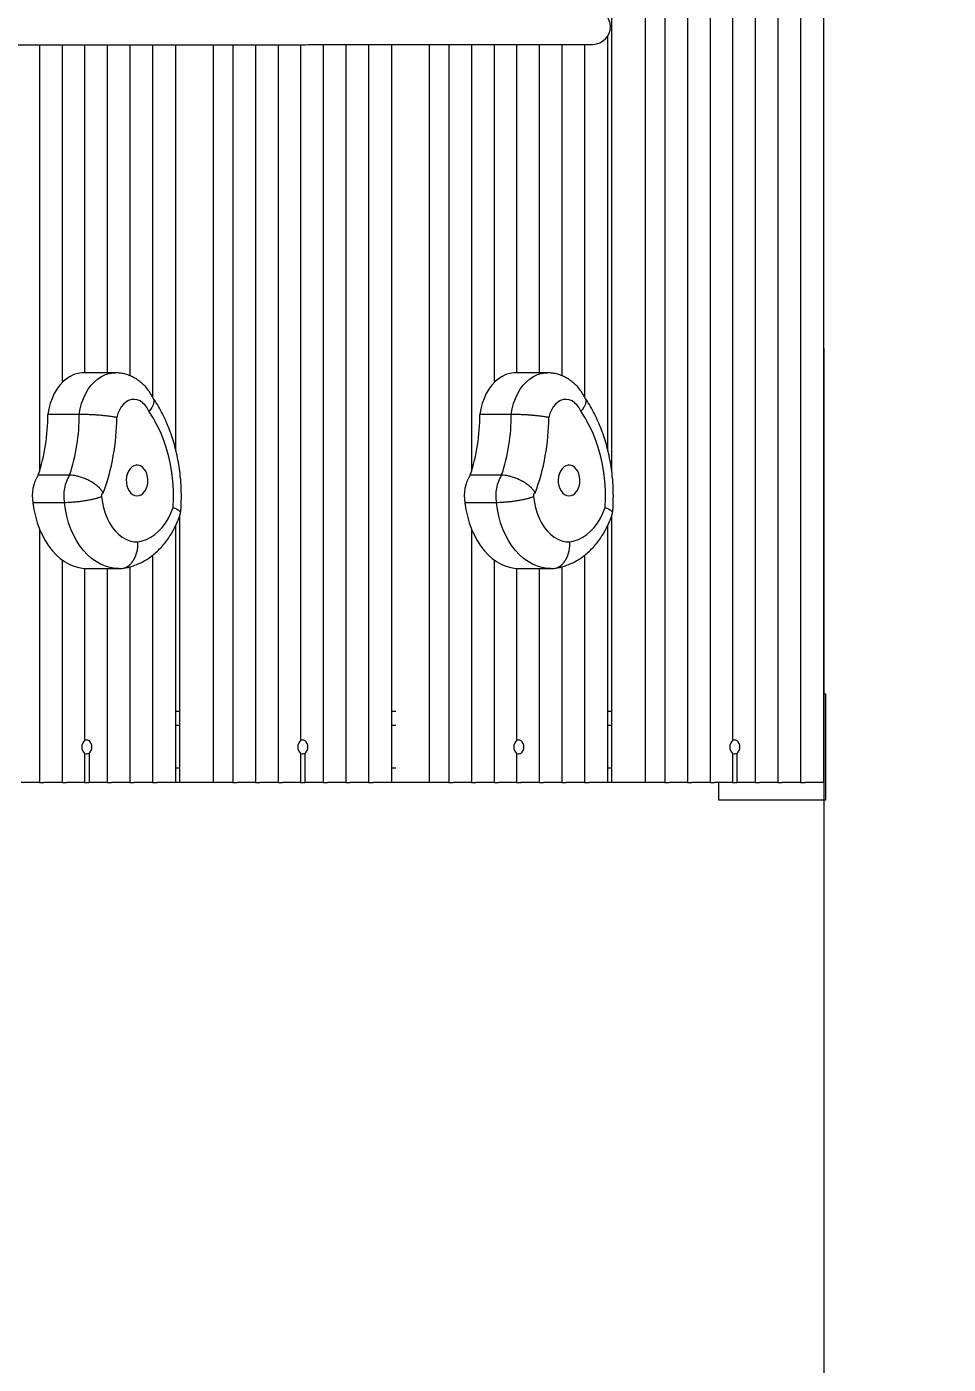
# Model space of a CAD drawing. Header units: millimetres. Extents: x -6028 to 5958, y -6064 to 4137.
# Drawn here: x 2608 to 3127, y 1416 to 2169 of the extents above; entities that cross this region are included whole.
import ezdxf

# ---------------------------------------------------------------- set-up
doc = ezdxf.new("R2010")
doc.units = ezdxf.units.MM
for name, color, linetype in [('DIKOM_ОБЪЕКТ', 7, 'Continuous'), ('DIKOM_РАЗМЕР_ЗОНА', 7, 'Continuous'), ('DIKOM_РАЗМЕР_ОБЪЕКТА', 7, 'Continuous')]:
    doc.layers.add(name, color=color, linetype=linetype)
doc.styles.add('style1', font='arial.ttf', dxfattribs={"width": 0.8})
doc.dimstyles.new('1-50', dxfattribs={"dimtxt": 300, "dimasz": 200, "dimexe": 100, "dimexo": 0, "dimgap": 100, "dimtad": 1, "dimtxsty": 'style1', "dimcen": 200, "dimclrd": 7, "dimclre": 7, "dimclrt": 7, "dimadec": 1, "dimazin": 2, "dimtfac": 1, "dimtmove": 0, "dimatfit": 2, "dimfxl": 0, "dimlwd": 25, "dimlwe": 18, "dimarcsym": 0})

# ---------------------------------------------------------------- blocks, each defined once
blk = doc.blocks.new('*D9')
at = {"layer": 'Defpoints', "color": 0, "transparency": 16777216}
for p in [(-6027.56, 1459.58), (4556.58, 1382.7), (4556.58, -5964.37)]:
    blk.add_point(p, dxfattribs=at)
at = {"layer": 'DIKOM_РАЗМЕР_ЗОНА', "color": 7, "lineweight": 18, "transparency": 16777216}
for p, q in [((-6027.56, 1459.58), (-6027.56, -6064.37)), ((4556.58, 1382.7), (4556.58, -6064.37))]:
    blk.add_line(p, q, dxfattribs=at)
at = {"layer": 'DIKOM_РАЗМЕР_ЗОНА', "color": 7, "lineweight": 25, "transparency": 16777216}
blk.add_line((-5827.56, -5964.37), (4356.58, -5964.37), dxfattribs=at)
at = {"layer": 'DIKOM_РАЗМЕР_ЗОНА', "color": 7, "transparency": 16777216}
for points in [[(-5827.56, -5931.03), (-5827.56, -5997.7), (-6027.56, -5964.37)], [(4356.58, -5931.03), (4356.58, -5997.7), (4556.58, -5964.37)]]:
    blk.add_solid(points, dxfattribs=at)
at = {"layer": 'DIKOM_РАЗМЕР_ЗОНА', "color": 7, "transparency": 16777216, "insert": (157.08, -5711.2), "char_height": 300, "attachment_point": 5, "style": 'style1'}
blk.add_mtext('10600', dxfattribs=at)
blk = doc.blocks.new('*D10')
at = {"layer": 'Defpoints', "color": 0, "transparency": 16777216}
for p in [(1555.59, 4137.49), (5858.35, 4137.49), (1555.59, -4898.38)]:
    blk.add_point(p, dxfattribs=at)
at = {"layer": 'DIKOM_РАЗМЕР_ЗОНА', "color": 7, "lineweight": 18, "transparency": 16777216}
for p, q in [((1555.59, 4137.49), (5958.35, 4137.49)), ((1555.59, -4898.38), (5958.35, -4898.38))]:
    blk.add_line(p, q, dxfattribs=at)
at = {"layer": 'DIKOM_РАЗМЕР_ЗОНА', "color": 7, "lineweight": 25, "transparency": 16777216}
blk.add_line((5858.35, -4698.38), (5858.35, 3937.49), dxfattribs=at)
at = {"layer": 'DIKOM_РАЗМЕР_ЗОНА', "color": 7, "transparency": 16777216}
for points in [[(5825.01, 3937.49), (5891.68, 3937.49), (5858.35, 4137.49)], [(5825.01, -4698.38), (5891.68, -4698.38), (5858.35, -4898.38)]]:
    blk.add_solid(points, dxfattribs=at)
at = {"layer": 'DIKOM_РАЗМЕР_ЗОНА', "color": 7, "transparency": 16777216, "insert": (5605.17, 52.12), "char_height": 300, "attachment_point": 5, "rotation": 90, "style": 'style1'}
blk.add_mtext('9050', dxfattribs=at)
blk = doc.blocks.new('*D11')
at = {"layer": 'Defpoints', "color": 0, "transparency": 16777216}
for p in [(259.43, 2965.58), (1920.55, -3002.33), (4022.59, -3002.33)]:
    blk.add_point(p, dxfattribs=at)
at = {"layer": 'DIKOM_РАЗМЕР_ОБЪЕКТА', "color": 7, "lineweight": 18, "transparency": 16777216}
for p, q in [((259.43, 2965.58), (4122.59, 2965.58)), ((1920.55, -3002.33), (4122.59, -3002.33))]:
    blk.add_line(p, q, dxfattribs=at)
at = {"layer": 'DIKOM_РАЗМЕР_ОБЪЕКТА', "color": 7, "lineweight": 25, "transparency": 16777216}
blk.add_line((4022.59, 2765.58), (4022.59, -2802.33), dxfattribs=at)
at = {"layer": 'DIKOM_РАЗМЕР_ОБЪЕКТА', "color": 7, "transparency": 16777216}
for points in [[(3989.25, 2765.58), (4055.92, 2765.58), (4022.59, 2965.58)], [(3989.25, -2802.33), (4055.92, -2802.33), (4022.59, -3002.33)]]:
    blk.add_solid(points, dxfattribs=at)
at = {"layer": 'DIKOM_РАЗМЕР_ОБЪЕКТА', "color": 7, "transparency": 16777216, "insert": (3769.41, -24.42), "char_height": 300, "attachment_point": 5, "rotation": 90, "style": 'style1'}
blk.add_mtext('6000', dxfattribs=at)
blk = doc.blocks.new('*D12')
at = {"layer": 'Defpoints', "color": 0, "transparency": 16777216}
for p in [(3056.58, 1987.9), (-4027.97, 676.5), (3056.58, -3714.77)]:
    blk.add_point(p, dxfattribs=at)
at = {"layer": 'DIKOM_РАЗМЕР_ОБЪЕКТА', "color": 7, "lineweight": 18, "transparency": 16777216}
for p, q in [((3056.58, 1987.9), (3056.58, -3814.77)), ((-4027.97, 676.5), (-4027.97, -3814.77))]:
    blk.add_line(p, q, dxfattribs=at)
at = {"layer": 'DIKOM_РАЗМЕР_ОБЪЕКТА', "color": 7, "lineweight": 25, "transparency": 16777216}
blk.add_line((-3827.97, -3714.77), (2856.58, -3714.77), dxfattribs=at)
at = {"layer": 'DIKOM_РАЗМЕР_ОБЪЕКТА', "color": 7, "transparency": 16777216}
for points in [[(-3827.97, -3681.44), (-3827.97, -3748.11), (-4027.97, -3714.77)], [(2856.58, -3681.44), (2856.58, -3748.11), (3056.58, -3714.77)]]:
    blk.add_solid(points, dxfattribs=at)
at = {"layer": 'DIKOM_РАЗМЕР_ОБЪЕКТА', "color": 7, "transparency": 16777216, "insert": (20, -3461.6), "char_height": 300, "attachment_point": 5, "style": 'style1'}
blk.add_mtext('7100', dxfattribs=at)

msp = doc.modelspace()

# ---------------------------------------------------------------- linework, layer by layer
at = {"layer": 'DIKOM_ОБЪЕКТ', "color": 7, "linetype": 'Continuous', "lineweight": 15}
for p, q in [((2937.074, 1918.657), (2937.074, 2583.494)), ((2956.166, 1743.494), (2956.166, 2583.494)), ((2966.962, 2583.494), (2966.962, 1743.494)), ((2979.69, 2388.078), (2979.69, 1743.494)), ((3056.575, 1743.494), (3056.575, 2388.134)), ((2992.418, 2369.495), (2992.418, 1743.494)), ((3030.602, 2364.634), (3030.602, 1743.494)), ((3043.33, 2370.912), (3043.33, 1743.494)), ((3005.146, 2364.184), (3005.146, 1767.099)), ((3017.874, 2364.072), (3017.874, 1743.494)), ((2934.953, 1930.156), (2934.953, 2164.002)), ((2614.823, 2158.734), (2614.823, 1918.571)), ((2627.551, 2158.747), (2627.551, 1968.573)), ((2640.279, 2158.761), (2640.279, 1974.185)), ((2653.007, 2158.775), (2653.007, 1974.185)), ((2665.735, 2158.789), (2665.735, 1972.498)), ((2678.463, 2158.803), (2678.463, 1960.665)), ((2691.708, 1930.156), (2691.708, 2158.818)), ((2712.921, 1743.494), (2712.921, 2158.841)), ((2723.718, 2158.853), (2723.718, 1743.494)), ((2736.445, 2158.867), (2736.445, 1743.494)), ((2749.173, 2158.881), (2749.173, 1743.494)), ((2761.901, 2158.895), (2761.901, 1767.099)), ((2774.629, 2158.91), (2774.629, 1743.494)), ((2787.357, 2158.924), (2787.357, 1743.494)), ((2800.085, 2158.939), (2800.085, 1743.494)), ((2813.331, 1743.494), (2813.331, 2158.954)), ((2834.544, 1743.494), (2834.544, 2158.978)), ((2845.34, 2158.991), (2845.34, 1743.494)), ((2858.068, 2159.006), (2858.068, 1918.571)), ((2870.796, 2159.021), (2870.796, 1968.573)), ((2883.524, 2159.036), (2883.524, 1974.185)), ((2896.252, 2159.051), (2896.252, 1974.185)), ((2908.98, 2159.066), (2908.98, 1972.498)), ((2921.707, 2159.081), (2921.707, 1960.665)), ((2657.354, 1974.185), (2639.677, 1974.185)), ((2900.599, 1974.185), (2882.921, 1974.185)), ((2637.222, 1950.722), (2619.544, 1950.722)), ((2880.467, 1950.722), (2862.789, 1950.722)), ((2631.837, 1916.52), (2614.16, 1916.52)), ((2875.082, 1916.52), (2857.404, 1916.52)), ((2628.86, 1901.013), (2611.183, 1901.013)), ((2872.105, 1901.013), (2854.427, 1901.013)), ((2693.83, 1743.494), (2693.83, 1893.819)), ((2937.074, 1743.494), (2937.074, 1893.819)), ((2614.823, 1886.224), (2614.823, 1743.494)), ((2691.708, 1743.494), (2691.708, 1888.527)), ((2858.068, 1886.224), (2858.068, 1743.494)), ((2934.953, 1743.494), (2934.953, 1888.527)), ((2627.551, 1868.854), (2627.551, 1743.494)), ((2678.463, 1871.364), (2678.463, 1743.494)), ((2870.796, 1868.854), (2870.796, 1743.494)), ((2921.707, 1871.364), (2921.707, 1743.494)), ((2640.279, 1863.974), (2640.279, 1767.099)), ((2641.852, 1863.918), (2659.53, 1863.918)), ((2653.007, 1863.918), (2653.007, 1743.494)), ((2659.568, 1863.933), (2660.488, 1863.944)), ((2665.735, 1864.911), (2665.735, 1743.494)), ((2883.524, 1863.974), (2883.524, 1767.099)), ((2885.097, 1863.918), (2902.774, 1863.918)), ((2896.252, 1863.918), (2896.252, 1743.494)), ((2902.813, 1863.933), (2903.733, 1863.944)), ((2908.98, 1864.911), (2908.98, 1743.494)), ((3056.575, 1793.494), (3057.433, 1793.494)), ((3057.433, 1793.494), (3057.433, 1733.494)), ((2693.83, 1783.494), (2691.708, 1783.494)), ((2815.452, 1783.494), (2813.331, 1783.494)), ((2937.074, 1783.494), (2934.953, 1783.494)), ((2693.83, 1775.494), (2691.708, 1775.494)), ((2815.452, 1775.494), (2813.331, 1775.494)), ((2937.074, 1775.494), (2934.953, 1775.494)), ((2640.279, 1759.888), (2640.279, 1743.494)), ((2642.728, 1759.888), (2642.728, 1743.494)), ((2761.901, 1759.888), (2761.901, 1743.494)), ((2764.351, 1759.888), (2764.351, 1743.494)), ((2883.524, 1759.888), (2883.524, 1743.494)), ((3005.146, 1759.888), (3005.146, 1743.494)), ((3007.596, 1759.888), (3007.596, 1743.494)), ((2693.83, 1751.494), (2691.708, 1751.494)), ((2815.452, 1751.494), (2813.331, 1751.494)), ((2937.074, 1751.494), (2934.953, 1751.494)), ((2614.823, 1743.494), (2604.545, 1743.494)), ((2614.823, 1743.494), (2617.273, 1743.494)), ((2627.551, 1743.494), (2617.273, 1743.494)), ((2627.551, 1743.494), (2630, 1743.494)), ((2640.279, 1743.494), (2630, 1743.494)), ((2640.279, 1743.494), (2642.728, 1743.494)), ((2653.007, 1743.494), (2642.728, 1743.494)), ((2653.007, 1743.494), (2655.456, 1743.494)), ((2665.735, 1743.494), (2655.456, 1743.494)), ((2665.735, 1743.494), (2668.184, 1743.494)), ((2678.463, 1743.494), (2668.184, 1743.494)), ((2678.463, 1743.494), (2680.912, 1743.494)), ((2691.708, 1743.494), (2680.912, 1743.494)), ((2693.83, 1743.494), (2691.708, 1743.494)), ((2712.921, 1743.494), (2693.83, 1743.494)), ((2723.718, 1743.494), (2712.921, 1743.494)), ((2723.718, 1743.494), (2726.167, 1743.494)), ((2736.445, 1743.494), (2726.167, 1743.494)), ((2736.445, 1743.494), (2738.895, 1743.494)), ((2749.173, 1743.494), (2738.895, 1743.494)), ((2749.173, 1743.494), (2751.623, 1743.494)), ((2761.901, 1743.494), (2751.623, 1743.494)), ((2761.901, 1743.494), (2764.351, 1743.494)), ((2774.629, 1743.494), (2764.351, 1743.494)), ((2774.629, 1743.494), (2777.079, 1743.494)), ((2787.357, 1743.494), (2777.079, 1743.494)), ((2787.357, 1743.494), (2789.807, 1743.494)), ((2800.085, 1743.494), (2789.807, 1743.494)), ((2800.085, 1743.494), (2802.535, 1743.494)), ((2813.331, 1743.494), (2802.535, 1743.494)), ((2815.452, 1743.494), (2813.331, 1743.494)), ((2834.544, 1743.494), (2815.452, 1743.494)), ((2845.34, 1743.494), (2834.544, 1743.494)), ((2845.34, 1743.494), (2847.789, 1743.494)), ((2858.068, 1743.494), (2847.789, 1743.494)), ((2858.068, 1743.494), (2860.517, 1743.494)), ((2870.796, 1743.494), (2860.517, 1743.494)), ((2870.796, 1743.494), (2873.245, 1743.494)), ((2883.524, 1743.494), (2873.245, 1743.494)), ((2883.524, 1743.494), (2885.973, 1743.494)), ((2896.252, 1743.494), (2885.973, 1743.494)), ((2896.252, 1743.494), (2898.701, 1743.494)), ((2908.98, 1743.494), (2898.701, 1743.494)), ((2908.98, 1743.494), (2911.429, 1743.494)), ((2921.707, 1743.494), (2911.429, 1743.494)), ((2921.707, 1743.494), (2924.157, 1743.494)), ((2934.953, 1743.494), (2924.157, 1743.494)), ((2937.074, 1743.494), (2934.953, 1743.494)), ((2956.166, 1743.494), (2937.074, 1743.494)), ((2966.962, 1743.494), (2956.166, 1743.494)), ((2966.962, 1743.494), (2969.412, 1743.494)), ((2979.69, 1743.494), (2969.412, 1743.494)), ((2979.69, 1743.494), (2982.14, 1743.494)), ((2992.418, 1743.494), (2982.14, 1743.494)), ((2992.418, 1743.494), (2994.868, 1743.494)), ((3005.146, 1743.494), (2994.868, 1743.494)), ((2997.433, 1733.494), (2997.433, 1743.494)), ((3005.146, 1743.494), (3007.596, 1743.494)), ((3017.874, 1743.494), (3007.596, 1743.494)), ((3017.874, 1743.494), (3020.323, 1743.494)), ((3030.602, 1743.494), (3020.323, 1743.494)), ((3030.602, 1743.494), (3033.051, 1743.494)), ((3043.33, 1743.494), (3033.051, 1743.494)), ((3043.33, 1743.494), (3045.779, 1743.494)), ((3056.575, 1743.494), (3045.779, 1743.494)), ((3057.433, 1733.494), (2997.433, 1733.494))]:
    msp.add_line(p, q, dxfattribs=at)
at = {"layer": 'DIKOM_ОБЪЕКТ', "color": 7, "linetype": 'Continuous', "lineweight": 15, "flags": 128}
for points in [[(2639.677, 1974.185), (2638.747, 1974.155), (2636.481, 1973.831), (2634.255, 1973.153), (2632.095, 1972.13), (2630.029, 1970.775), (2628.082, 1969.105), (2626.277, 1967.139), (2624.638, 1964.903), (2623.185, 1962.423), (2621.934, 1959.731), (2620.903, 1956.86), (2620.103, 1953.844), (2619.544, 1950.722)], [(2637.222, 1950.722), (2637.781, 1953.844), (2638.581, 1956.86), (2639.612, 1959.731), (2640.862, 1962.423), (2642.316, 1964.903), (2643.955, 1967.139), (2645.759, 1969.105), (2647.706, 1970.775), (2649.773, 1972.13), (2651.932, 1973.153), (2654.159, 1973.831), (2656.425, 1974.155), (2657.341, 1974.185)], [(2882.921, 1974.185), (2881.992, 1974.155), (2879.726, 1973.831), (2877.499, 1973.153), (2875.34, 1972.13), (2873.273, 1970.775), (2871.326, 1969.105), (2869.522, 1967.139), (2867.883, 1964.903), (2866.429, 1962.423), (2865.179, 1959.731), (2864.148, 1956.86), (2863.348, 1953.844), (2862.789, 1950.722)], [(2880.467, 1950.722), (2881.025, 1953.844), (2881.825, 1956.86), (2882.857, 1959.731), (2884.107, 1962.423), (2885.561, 1964.903), (2887.2, 1967.139), (2889.004, 1969.105), (2890.951, 1970.775), (2893.017, 1972.13), (2895.177, 1973.153), (2897.404, 1973.831), (2899.67, 1974.155), (2900.586, 1974.185)], [(2676.418, 1952.467), (2675.452, 1954.34), (2674.282, 1955.962), (2672.938, 1957.288), (2671.457, 1958.283), (2669.881, 1958.919), (2668.253, 1959.179), (2666.616, 1959.055), (2665.017, 1958.552), (2663.498, 1957.682), (2662.101, 1956.47), (2660.864, 1954.948), (2659.822, 1953.16), (2659.003, 1951.152), (2658.429, 1948.981)], [(2919.663, 1952.467), (2918.697, 1954.34), (2917.526, 1955.962), (2916.182, 1957.288), (2914.702, 1958.283), (2913.126, 1958.919), (2911.498, 1959.179), (2909.861, 1959.055), (2908.262, 1958.552), (2906.742, 1957.682), (2905.346, 1956.47), (2904.109, 1954.948), (2903.067, 1953.16), (2902.248, 1951.152), (2901.674, 1948.981)], [(2690.115, 1898.224), (2690.325, 1903.171), (2690.278, 1908.128), (2689.975, 1913.066), (2689.417, 1917.96), (2688.607, 1922.782), (2687.55, 1927.509), (2686.251, 1932.112), (2684.718, 1936.57), (2682.957, 1940.856), (2680.98, 1944.949), (2678.797, 1948.826), (2676.418, 1952.467)], [(2933.36, 1898.224), (2933.569, 1903.171), (2933.523, 1908.128), (2933.219, 1913.066), (2932.661, 1917.96), (2931.852, 1922.782), (2930.795, 1927.509), (2929.496, 1932.112), (2927.962, 1936.57), (2926.202, 1940.856), (2924.225, 1944.949), (2922.041, 1948.826), (2919.663, 1952.467)], [(2669.248, 1922.087), (2668.036, 1921.757), (2666.896, 1921.089), (2665.874, 1920.11), (2665.012, 1918.861), (2664.346, 1917.391), (2663.903, 1915.762), (2663.7, 1914.04), (2663.747, 1912.296), (2664.041, 1910.601), (2664.57, 1909.024), (2665.313, 1907.63), (2666.239, 1906.477), (2667.311, 1905.61), (2668.484, 1905.066), (2669.71, 1904.868), (2670.94, 1905.022), (2672.122, 1905.523), (2673.209, 1906.351), (2674.155, 1907.471), (2674.923, 1908.837), (2675.481, 1910.395), (2675.805, 1912.079), (2675.884, 1913.821), (2675.712, 1915.549), (2675.298, 1917.194), (2674.659, 1918.687), (2673.82, 1919.967), (2672.816, 1920.982), (2671.688, 1921.691), (2670.482, 1922.064), (2669.248, 1922.087)], [(2912.493, 1922.087), (2911.281, 1921.757), (2910.141, 1921.089), (2909.119, 1920.11), (2908.257, 1918.861), (2907.591, 1917.391), (2907.147, 1915.762), (2906.945, 1914.04), (2906.992, 1912.296), (2907.286, 1910.601), (2907.815, 1909.024), (2908.558, 1907.63), (2909.484, 1906.477), (2910.556, 1905.61), (2911.729, 1905.066), (2912.955, 1904.868), (2914.184, 1905.022), (2915.367, 1905.523), (2916.453, 1906.351), (2917.4, 1907.471), (2918.168, 1908.837), (2918.725, 1910.395), (2919.05, 1912.079), (2919.128, 1913.821), (2918.957, 1915.549), (2918.543, 1917.194), (2917.904, 1918.687), (2917.065, 1919.967), (2916.061, 1920.982), (2914.933, 1921.691), (2913.727, 1922.064), (2912.493, 1922.087)], [(2650.72, 1906.408), (2650.465, 1906.368), (2650.226, 1906.236), (2650.02, 1906.021), (2649.86, 1905.737), (2649.758, 1905.404), (2649.721, 1905.045), (2649.751, 1904.685), (2649.846, 1904.348)], [(2893.964, 1906.408), (2893.71, 1906.368), (2893.471, 1906.236), (2893.264, 1906.021), (2893.105, 1905.737), (2893.003, 1905.404), (2892.966, 1905.045), (2892.996, 1904.685), (2893.091, 1904.348)], [(2611.183, 1901.013), (2611.739, 1897.147), (2612.538, 1893.368), (2613.574, 1889.705), (2614.838, 1886.188), (2616.32, 1882.846), (2618.008, 1879.706), (2619.889, 1876.793), (2621.947, 1874.13), (2624.166, 1871.739), (2626.528, 1869.64), (2629.013, 1867.848), (2631.602, 1866.38), (2634.274, 1865.246), (2637.007, 1864.456), (2639.779, 1864.016), (2641.852, 1863.918)], [(2659.559, 1863.918), (2657.457, 1864.016), (2654.684, 1864.456), (2651.952, 1865.246), (2649.28, 1866.38), (2646.691, 1867.848), (2644.205, 1869.64), (2641.844, 1871.739), (2639.625, 1874.13), (2637.567, 1876.793), (2635.686, 1879.706), (2633.997, 1882.846), (2632.515, 1886.188), (2631.251, 1889.705), (2630.215, 1893.368), (2629.416, 1897.147), (2628.86, 1901.013)], [(2649.846, 1904.348), (2650.248, 1901.162), (2650.899, 1898.058), (2651.792, 1895.078), (2652.915, 1892.257), (2654.253, 1889.631), (2655.791, 1887.234), (2657.509, 1885.094), (2659.385, 1883.24), (2661.396, 1881.694), (2663.517, 1880.476), (2665.72, 1879.601), (2667.979, 1879.079), (2670.266, 1878.918)], [(2670.266, 1878.918), (2672.748, 1879.458), (2675.179, 1880.346), (2677.536, 1881.572), (2679.795, 1883.125), (2681.932, 1884.989), (2683.928, 1887.145), (2685.761, 1889.572), (2687.414, 1892.245), (2688.87, 1895.139), (2690.115, 1898.224)], [(2854.427, 1901.013), (2854.983, 1897.147), (2855.782, 1893.368), (2856.818, 1889.705), (2858.082, 1886.188), (2859.565, 1882.846), (2861.253, 1879.706), (2863.134, 1876.793), (2865.192, 1874.13), (2867.411, 1871.739), (2869.772, 1869.64), (2872.258, 1867.848), (2874.847, 1866.38), (2877.519, 1865.246), (2880.252, 1864.456), (2883.024, 1864.016), (2885.097, 1863.918)], [(2902.803, 1863.918), (2900.701, 1864.016), (2897.929, 1864.456), (2895.196, 1865.246), (2892.524, 1866.38), (2889.935, 1867.848), (2887.45, 1869.64), (2885.088, 1871.739), (2882.869, 1874.13), (2880.811, 1876.793), (2878.93, 1879.706), (2877.242, 1882.846), (2875.76, 1886.188), (2874.496, 1889.705), (2873.46, 1893.368), (2872.661, 1897.147), (2872.105, 1901.013)], [(2893.091, 1904.348), (2893.493, 1901.162), (2894.144, 1898.058), (2895.037, 1895.078), (2896.159, 1892.257), (2897.498, 1889.631), (2899.036, 1887.234), (2900.754, 1885.094), (2902.63, 1883.24), (2904.641, 1881.694), (2906.761, 1880.476), (2908.965, 1879.601), (2911.224, 1879.079), (2913.51, 1878.918)], [(2913.51, 1878.918), (2915.992, 1879.458), (2918.424, 1880.346), (2920.781, 1881.572), (2923.039, 1883.125), (2925.177, 1884.989), (2927.173, 1887.145), (2929.006, 1889.572), (2930.659, 1892.245), (2932.115, 1895.139), (2933.36, 1898.224)]]:
    msp.add_lwpolyline(points, dxfattribs=at)
at = {"layer": 'DIKOM_ОБЪЕКТ', "color": 7, "linetype": 'Continuous', "lineweight": 15}
for centre, radius, start, end in [((2926.404, 2168.987), 9.9, 270.262285, 89.763242), ((2512.8, 1950.002), 106.747, 341.720212, 0.386163), ((2530.481, 1950.002), 106.743, 341.719859, 0.386515), ((2756.046, 1950.002), 106.746, 341.719883, 0.386101), ((2773.723, 1950.002), 106.746, 341.719883, 0.386101), ((2532.85, 1949.737), 125.581, 339.81647, 359.65528), ((2776.093, 1949.738), 125.583, 339.81649, 359.65495), ((2632.002, 1905.055), 21.208, 147.276545, 190.987722), ((2649.679, 1905.055), 21.208, 147.276545, 190.987722), ((2875.248, 1905.055), 21.21, 147.278536, 190.985732), ((2892.926, 1905.055), 21.21, 147.278536, 190.985732), ((2643.385, 1763.494), 4.759, 130.747649, 229.252351), ((2639.622, 1763.494), 4.759, 310.748746, 49.251254), ((2765.008, 1763.494), 4.759, 130.748746, 229.251254), ((2761.244, 1763.494), 4.759, 310.747649, 49.252351), ((2886.63, 1763.494), 4.759, 130.747649, 229.252351), ((2882.867, 1763.494), 4.759, 310.747649, 49.252351), ((3008.252, 1763.494), 4.759, 130.747649, 229.252351), ((3004.489, 1763.494), 4.759, 310.748746, 49.251254)]:
    msp.add_arc(centre, radius, start, end, dxfattribs=at)
for centre, start_param, end_param in [((2639.382, 1763.494), 1.1229639, 1.454509), ((2761.005, 1763.494), 1.1229639, 1.454509), ((2882.627, 1763.494), 1.1229639, 1.454509), ((3004.249, 1763.494), 1.1229639, 1.454509), ((2639.382, 1763.494), 4.8286763, 5.1602214), ((2761.005, 1763.494), 4.8286763, 5.1602214), ((2882.627, 1763.494), 4.8286763, 5.1602214), ((3004.249, 1763.494), 4.8286763, 5.1602214)]:
    msp.add_ellipse(centre, major_axis=(7.727, 0), ratio=0.5176381, start_param=start_param, end_param=end_param, dxfattribs=at)
for points, knots in [([(1889.726, 2157.951), (1890.034, 2157.951), (1892.362, 2157.954), (1896.336, 2157.958), (1901.886, 2157.965), (1907.149, 2157.971), (1912.152, 2157.977), (1916.617, 2157.982), (1920.612, 2157.987), (1924.286, 2157.992), (1932.892, 2158.002), (1946.358, 2158.018), (1962.518, 2158.038), (1976.567, 2158.055), (1988.368, 2158.069), (2000.596, 2158.084), (2013.364, 2158.099), (2026.795, 2158.115), (2039.517, 2158.13), (2051.456, 2158.143), (2062.444, 2158.156), (2074.086, 2158.169), (2086.469, 2158.182), (2099.426, 2158.196), (2112.977, 2158.211), (2127.151, 2158.226), (2142.206, 2158.242), (2158.017, 2158.258), (2174.383, 2158.275), (2191.19, 2158.293), (2208.33, 2158.31), (2225.808, 2158.328), (2246.057, 2158.349), (2269.089, 2158.372), (2294.795, 2158.398), (2320.395, 2158.424), (2345.682, 2158.449), (2368.733, 2158.473), (2389.469, 2158.494), (2407.946, 2158.513), (2425.884, 2158.532), (2443.315, 2158.55), (2460.265, 2158.568), (2477.747, 2158.586), (2495.694, 2158.605), (2514.059, 2158.625), (2531.955, 2158.644), (2551.947, 2158.665), (2573.897, 2158.689), (2597.748, 2158.715), (2621.292, 2158.741), (2644.584, 2158.766), (2668.963, 2158.793), (2694.274, 2158.82), (2720.284, 2158.849), (2741.981, 2158.873), (2759.486, 2158.893), (2772.956, 2158.908), (2785.591, 2158.922), (2795.037, 2158.933), (2801.668, 2158.94), (2805.779, 2158.945), (2809.955, 2158.95), (2814.376, 2158.955), (2819.195, 2158.96), (2824.315, 2158.966), (2829.709, 2158.973), (2835.353, 2158.979), (2841.329, 2158.986), (2847.627, 2158.993), (2854.518, 2159.001), (2862.011, 2159.01), (2870.119, 2159.02), (2878.592, 2159.03), (2887.431, 2159.04), (2896.638, 2159.051), (2906.224, 2159.063), (2916.206, 2159.074), (2922.988, 2159.083), (2926.455, 2159.087)], [0, 0, 0, 0, 0.00110967, 0.00837208, 0.01522609, 0.02285456, 0.02990583, 0.03637908, 0.04227313, 0.04765393, 0.05296547, 0.08160852, 0.11057077, 0.12791344, 0.14525788, 0.16261702, 0.18000701, 0.19745649, 0.21498925, 0.22720777, 0.23941483, 0.25158857, 0.26371425, 0.27578929, 0.28711257, 0.29842041, 0.30974241, 0.32109961, 0.33249972, 0.34373917, 0.35501422, 0.36631139, 0.37761158, 0.39372719, 0.40980242, 0.4258246, 0.44178181, 0.45767093, 0.47021296, 0.48274283, 0.49528156, 0.50784464, 0.52043971, 0.53305906, 0.54796436, 0.56290351, 0.5778695, 0.59285857, 0.61430462, 0.63574098, 0.65711208, 0.67843404, 0.69972081, 0.72496921, 0.75018676, 0.77539212, 0.79017797, 0.8044932, 0.81828042, 0.831546, 0.83636563, 0.8411131, 0.84584674, 0.85104515, 0.8568149, 0.86315689, 0.86966152, 0.8766766, 0.88420316, 0.89224215, 0.90079459, 0.9109471, 0.92174145, 0.93317846, 0.94525864, 0.9579819, 0.97134764, 0.98535441, 1, 1, 1, 1]), ([(2678.955, 1959.767), (2678.937, 1959.807), (2678.495, 1960.781), (2677.432, 1962.579), (2675.687, 1965.064), (2673.682, 1967.298), (2671.475, 1969.256), (2669.098, 1970.906), (2666.591, 1972.231), (2663.992, 1973.225), (2661.339, 1973.867), (2659.108, 1974.178), (2657.774, 1974.153), (2657.334, 1974.145)], [0, 0, 0, 0, 0.0046977, 0.1147155, 0.2248908, 0.3341113, 0.4418161, 0.5476268, 0.6513949, 0.7531765, 0.8531576, 0.9516134, 1, 1, 1, 1]), ([(2922.199, 1959.767), (2922.181, 1959.807), (2921.739, 1960.781), (2920.677, 1962.579), (2918.932, 1965.064), (2916.926, 1967.298), (2914.72, 1969.256), (2912.343, 1970.906), (2909.836, 1972.231), (2907.237, 1973.225), (2904.583, 1973.867), (2902.353, 1974.178), (2901.018, 1974.153), (2900.579, 1974.145)], [0, 0, 0, 0, 0.00469757, 0.11471326, 0.22488849, 0.33411155, 0.441813, 0.54762356, 0.65139148, 0.75317312, 0.85315392, 0.95161363, 1, 1, 1, 1]), ([(2678.943, 1959.762), (2679.07, 1959.444), (2679.339, 1958.768), (2679.282, 1957.516), (2678.872, 1956.092), (2677.998, 1954.413), (2677.057, 1953.174), (2676.427, 1952.478), (2676.418, 1952.467)], [0, 0, 0, 0, 0.1705335, 0.363355, 0.5512492, 0.744552, 0.9961757, 1, 1, 1, 1]), ([(2694.316, 1895.277), (2694.367, 1895.859), (2694.565, 1898.144), (2694.736, 1902.155), (2694.743, 1907.301), (2694.503, 1912.44), (2694.026, 1917.552), (2693.312, 1922.618), (2692.361, 1927.62), (2691.176, 1932.541), (2689.76, 1937.361), (2688.117, 1942.062), (2686.248, 1946.626), (2684.163, 1951.037), (2681.856, 1955.266), (2680.017, 1958.277), (2678.93, 1959.851), (2678.734, 1960.135)], [0, 0, 0, 0, 0.0251076, 0.0986113, 0.1721222, 0.2456532, 0.3192138, 0.3928159, 0.4664717, 0.5401925, 0.6139831, 0.6878446, 0.7617726, 0.8357524, 0.9097517, 0.9837252, 1, 1, 1, 1]), ([(2922.188, 1959.762), (2922.314, 1959.444), (2922.584, 1958.768), (2922.527, 1957.516), (2922.117, 1956.092), (2921.242, 1954.414), (2920.302, 1953.174), (2919.672, 1952.478), (2919.663, 1952.467)], [0, 0, 0, 0, 0.1705335, 0.3633541, 0.5512484, 0.744552, 0.9961751, 1, 1, 1, 1]), ([(2937.561, 1895.277), (2937.612, 1895.859), (2937.809, 1898.144), (2937.981, 1902.155), (2937.987, 1907.301), (2937.747, 1912.44), (2937.271, 1917.552), (2936.556, 1922.618), (2935.606, 1927.62), (2934.421, 1932.541), (2933.005, 1937.361), (2931.361, 1942.062), (2929.493, 1946.626), (2927.407, 1951.037), (2925.101, 1955.266), (2923.262, 1958.277), (2922.174, 1959.851), (2921.978, 1960.135)], [0, 0, 0, 0, 0.0251074, 0.0986112, 0.172122, 0.245653, 0.3192135, 0.3928155, 0.4664717, 0.5401921, 0.6139827, 0.6878446, 0.7617719, 0.8357516, 0.9097509, 0.9837253, 1, 1, 1, 1]), ([(2658.429, 1948.981), (2658.418, 1948.984), (2657.619, 1949.149), (2656.068, 1949.415), (2653.573, 1949.748), (2651.173, 1950.007), (2648.658, 1950.229), (2646.145, 1950.408), (2643.654, 1950.549), (2641.307, 1950.647), (2639.101, 1950.71), (2637.854, 1950.718), (2637.222, 1950.722)], [0, 0, 0, 0, 0.00204155, 0.1451473, 0.2509346, 0.35975618, 0.46508256, 0.5734349, 0.67855434, 0.78670654, 0.89182754, 1, 1, 1, 1]), ([(2901.674, 1948.981), (2901.663, 1948.984), (2900.862, 1949.149), (2899.313, 1949.415), (2896.817, 1949.748), (2894.418, 1950.007), (2891.903, 1950.229), (2889.39, 1950.408), (2886.899, 1950.549), (2884.552, 1950.647), (2882.346, 1950.71), (2881.099, 1950.718), (2880.467, 1950.722)], [0, 0, 0, 0, 0.0020451, 0.1451474, 0.2509392, 0.3597608, 0.4650872, 0.5734346, 0.6785541, 0.7867106, 0.8918279, 1, 1, 1, 1]), ([(2650.72, 1906.408), (2650.717, 1906.415), (2650.481, 1906.975), (2649.838, 1908), (2648.522, 1909.491), (2646.811, 1910.977), (2644.759, 1912.388), (2642.543, 1913.626), (2640.28, 1914.653), (2637.992, 1915.479), (2635.793, 1916.07), (2633.687, 1916.449), (2632.46, 1916.496), (2631.837, 1916.52)], [0, 0, 0, 0, 0.00107953, 0.08125596, 0.16437749, 0.26822433, 0.37511252, 0.47807018, 0.58395575, 0.68648752, 0.79195873, 0.89448839, 1, 1, 1, 1]), ([(2893.964, 1906.408), (2893.961, 1906.415), (2893.728, 1906.976), (2893.082, 1908), (2891.767, 1909.492), (2890.056, 1910.977), (2888.004, 1912.388), (2885.788, 1913.626), (2883.525, 1914.653), (2881.236, 1915.479), (2879.038, 1916.07), (2876.931, 1916.449), (2875.704, 1916.496), (2875.082, 1916.52)], [0, 0, 0, 0, 0.0010777, 0.0812559, 0.1643743, 0.2682209, 0.3751092, 0.478071, 0.5839565, 0.686483, 0.7919589, 0.8944877, 1, 1, 1, 1]), ([(2649.846, 1904.348), (2649.837, 1904.344), (2649.08, 1903.995), (2647.573, 1903.529), (2645.131, 1902.927), (2642.762, 1902.448), (2640.27, 1902.023), (2637.771, 1901.667), (2635.29, 1901.379), (2632.948, 1901.172), (2630.743, 1901.038), (2629.494, 1901.022), (2628.86, 1901.013)], [0, 0, 0, 0, 0.0016822, 0.1432304, 0.2488648, 0.3575579, 0.463117, 0.5717357, 0.67727, 0.7858661, 0.8914028, 1, 1, 1, 1]), ([(2694.281, 1895.28), (2694.298, 1895.326), (2694.368, 1895.527), (2694.072, 1895.961), (2693.388, 1896.573), (2692.15, 1897.323), (2690.927, 1897.89), (2690.124, 1898.22), (2690.115, 1898.224)], [0, 0, 0, 0, 0.0641509, 0.2776638, 0.487267, 0.702801, 0.9966011, 1, 1, 1, 1]), ([(2893.091, 1904.348), (2893.082, 1904.344), (2892.324, 1903.995), (2890.818, 1903.529), (2888.375, 1902.927), (2886.006, 1902.448), (2883.515, 1902.023), (2881.016, 1901.667), (2878.535, 1901.379), (2876.193, 1901.172), (2873.988, 1901.038), (2872.739, 1901.022), (2872.105, 1901.013)], [0, 0, 0, 0, 0.0016813, 0.1432343, 0.2488638, 0.3575559, 0.4631195, 0.5717327, 0.6772712, 0.7858663, 0.8913995, 1, 1, 1, 1]), ([(2937.526, 1895.28), (2937.542, 1895.326), (2937.613, 1895.527), (2937.317, 1895.961), (2936.633, 1896.573), (2935.394, 1897.323), (2934.172, 1897.89), (2933.369, 1898.22), (2933.36, 1898.224)], [0, 0, 0, 0, 0.0641519, 0.2776667, 0.4872695, 0.7028, 0.9966011, 1, 1, 1, 1]), ([(2660.881, 1863.952), (2661.638, 1864.056), (2663.457, 1864.306), (2666.295, 1864.995), (2669.365, 1866.039), (2672.349, 1867.382), (2675.235, 1869.012), (2678.007, 1870.924), (2680.652, 1873.11), (2683.154, 1875.561), (2685.496, 1878.265), (2687.663, 1881.207), (2689.637, 1884.368), (2691.407, 1887.726), (2692.952, 1891.26), (2693.869, 1893.767), (2694.278, 1895.083), (2694.298, 1895.147)], [0, 0, 0, 0, 0.0493235, 0.118566, 0.1879562, 0.2577731, 0.3282029, 0.399391, 0.4714334, 0.5443723, 0.6181774, 0.6927642, 0.7680025, 0.8437399, 0.9198243, 0.9961238, 1, 1, 1, 1]), ([(2904.126, 1863.952), (2904.883, 1864.056), (2906.702, 1864.306), (2909.54, 1864.995), (2912.609, 1866.039), (2915.593, 1867.382), (2918.479, 1869.012), (2921.252, 1870.924), (2923.897, 1873.11), (2926.399, 1875.561), (2928.741, 1878.265), (2930.907, 1881.207), (2932.882, 1884.368), (2934.652, 1887.726), (2936.197, 1891.26), (2937.113, 1893.768), (2937.523, 1895.083), (2937.542, 1895.147)], [0, 0, 0, 0, 0.0493235, 0.118566, 0.1879543, 0.2577733, 0.3282012, 0.3993911, 0.4714336, 0.544371, 0.6181763, 0.692763, 0.7680016, 0.8437398, 0.9198245, 0.9961232, 1, 1, 1, 1]), ([(2660.245, 1863.929), (2660.831, 1863.969), (2662.02, 1864.051), (2663.725, 1864.703), (2665.33, 1865.736), (2666.76, 1867.14), (2668.001, 1868.889), (2668.995, 1870.907), (2669.733, 1873.172), (2670.225, 1875.817), (2670.307, 1877.785), (2670.267, 1878.892), (2670.266, 1878.918)], [0, 0, 0, 0, 0.1057744, 0.2146132, 0.3203886, 0.4292271, 0.5350203, 0.64388, 0.7497292, 0.858644, 0.9966454, 1, 1, 1, 1]), ([(2903.49, 1863.929), (2904.076, 1863.969), (2905.265, 1864.051), (2906.969, 1864.703), (2908.575, 1865.736), (2910.005, 1867.14), (2911.246, 1868.889), (2912.24, 1870.907), (2912.978, 1873.172), (2913.469, 1875.817), (2913.554, 1877.785), (2913.511, 1878.892), (2913.51, 1878.918)], [0, 0, 0, 0, 0.105771, 0.2146125, 0.3203881, 0.4292245, 0.5350204, 0.64388, 0.7497276, 0.8586436, 0.9966452, 1, 1, 1, 1])]:
    msp.add_open_spline(points, degree=3, knots=knots, dxfattribs=at)

# ---------------------------------------------------------------- dimensions: what is measured, and where the dimension line sits
at = {"layer": 'DIKOM_РАЗМЕР_ЗОНА'}
dim = msp.add_linear_dim(base=(5858.345, 4137.494), p1=(1555.593, -4898.379), p2=(1555.593, 4137.494), angle=90, text='9050', dimstyle='1-50', dxfattribs=at)
dim.commit()
dim.dimension.update_dxf_attribs({"geometry": '*D10', "text_midpoint": (5858.345, 52.12), "dimtype": 160})
dim = msp.add_linear_dim(base=(4556.575, -5964.368), p1=(-6027.562, 1459.576), p2=(4556.575, 1382.704), text='10600', dimstyle='1-50', dxfattribs=at)
dim.commit()
dim.dimension.update_dxf_attribs({"geometry": '*D9', "text_midpoint": (157.08, -5964.368), "dimtype": 160})
at = {"layer": 'DIKOM_РАЗМЕР_ОБЪЕКТА'}
dim = msp.add_linear_dim(base=(4022.586, -3002.33), p1=(259.433, 2965.575), p2=(1920.546, -3002.33), angle=90, text='6000', dimstyle='1-50', dxfattribs=at)
dim.commit()
dim.dimension.update_dxf_attribs({"geometry": '*D11', "text_midpoint": (4022.586, -24.423), "dimtype": 160})
dim = msp.add_linear_dim(base=(3056.575, -3714.774), p1=(-4027.972, 676.501), p2=(3056.575, 1987.897), text='7100', dimstyle='1-50', dxfattribs=at)
dim.commit()
dim.dimension.update_dxf_attribs({"geometry": '*D12', "text_midpoint": (20, -3714.774), "dimtype": 160})

doc.saveas('drawing.dxf')
